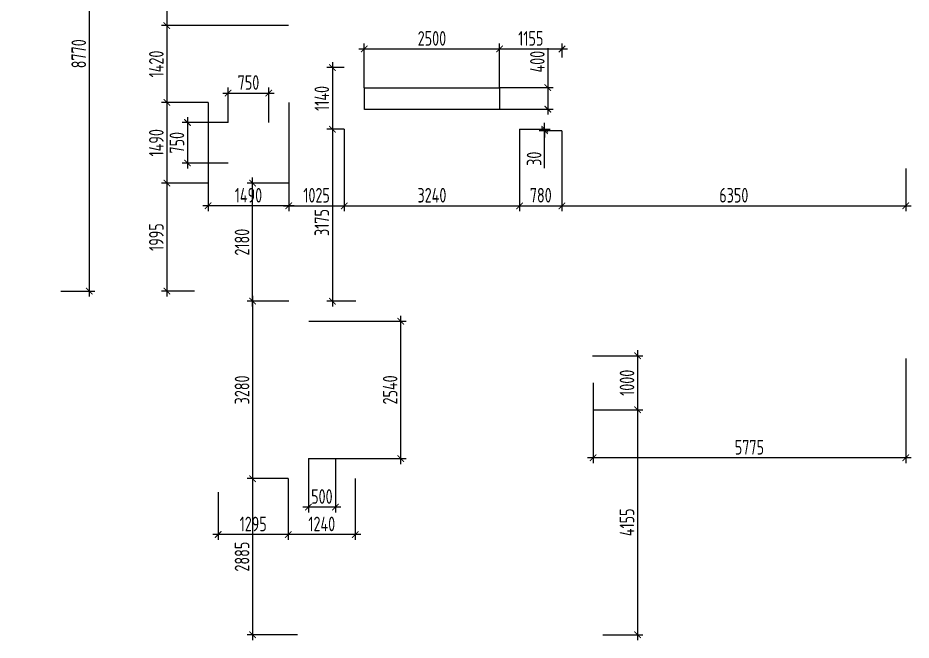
# Model space of a CAD drawing. Header units: millimetres. Extents: x -350007 to 535970, y -888 to 133718.
# Drawn here: x 519469 to 535970, y 55206 to 66704 of the extents above; entities that cross this region are included whole.
import ezdxf

# ---------------------------------------------------------------- set-up
doc = ezdxf.new("R2010")
doc.units = ezdxf.units.MM
doc.linetypes.add('HIDDEN', pattern=[9.525, 6.35, -3.175])
doc.layers.add('АР_Размеры нов.', color=15, linetype='Continuous', lineweight=0)
doc.layers.add('М_шахты ВЕ на покрытии', color=30, linetype='Continuous')
doc.styles.add('ISOCPEUR', font='isocpeur.ttf', dxfattribs={"width": 0.7})
doc.dimstyles.new('R_100', dxfattribs={"dimtxt": 270, "dimasz": 120, "dimexe": 100, "dimexo": 0, "dimgap": 60, "dimtad": 1, "dimdec": 0, "dimrnd": 5, "dimzin": 0, "dimdsep": 46, "dimtxsty": 'ISOCPEUR', "dimblk": 'ARCHTICK', "dimcen": 0, "dimdle": 100, "dimclrd": 256, "dimclre": 256, "dimclrt": 256, "dimadec": 0, "dimazin": 0, "dimtfac": 2, "dimtdec": 0, "dimtofl": 0, "dimtmove": 1, "dimatfit": 3, "dimfxl": 1, "dimtvp": 3, "dimtolj": 1, "dimtzin": 0, "dimarcsym": 0})

# ---------------------------------------------------------------- blocks, each defined once
blk = doc.blocks.new('_ArchTick')
at = {"color": 0, "linetype": 'ByBlock', "const_width": 0.15}
blk.add_lwpolyline([(-0.5, -0.5), (0.5, 0.5)], dxfattribs=at)
blk = doc.blocks.new('*D3592')
at = {"layer": 'АР_Размеры нов.', "lineweight": -2, "transparency": 16777216}
for p, q in [((520789, 70525), (520789, 61556)), ((519469, 70425), (520889, 70425)), ((520266, 61656), (520889, 61656))]:
    blk.add_line(p, q, dxfattribs=at)
at = {"layer": 'АР_Размеры нов.', "lineweight": -2, "transparency": 16777216, "xscale": 120, "yscale": 120, "zscale": 120}
for p, rotation in [((520789, 70425), 90), ((520789, 61656), 270)]:
    blk.add_blockref('_ArchTick', p, dxfattribs=dict(at, rotation=rotation))
at = {"layer": 'АР_Размеры нов.', "transparency": 16777216, "insert": (520594, 66040), "char_height": 270, "attachment_point": 5, "rotation": 90, "style": 'ISOCPEUR'}
blk.add_mtext('\\A1;8770', dxfattribs=at)
blk = doc.blocks.new('*D3595')
at = {"layer": 'АР_Размеры нов.', "lineweight": -2, "transparency": 16777216}
for p, q in [((524835, 58560), (524835, 57565)), ((525335, 58560), (525335, 57565)), ((525435, 57665), (524735, 57665))]:
    blk.add_line(p, q, dxfattribs=at)
at = {"layer": 'АР_Размеры нов.', "lineweight": -2, "transparency": 16777216, "xscale": 120, "yscale": 120, "zscale": 120, "rotation": 180}
blk.add_blockref('_ArchTick', (524835, 57665), dxfattribs=at)
at = {"layer": 'АР_Размеры нов.', "lineweight": -2, "transparency": 16777216, "xscale": 120, "yscale": 120, "zscale": 120}
blk.add_blockref('_ArchTick', (525335, 57665), dxfattribs=at)
at = {"layer": 'АР_Размеры нов.', "transparency": 16777216, "insert": (525085, 57860), "char_height": 270, "attachment_point": 5, "style": 'ISOCPEUR'}
blk.add_mtext('\\A1;500', dxfattribs=at)
blk = doc.blocks.new('*D3596')
at = {"layer": 'АР_Размеры нов.', "lineweight": -2, "transparency": 16777216}
for p, q in [((524463, 58190), (524463, 57057)), ((525703, 58190), (525703, 57057)), ((525803, 57157), (524363, 57157))]:
    blk.add_line(p, q, dxfattribs=at)
at = {"layer": 'АР_Размеры нов.', "lineweight": -2, "transparency": 16777216, "xscale": 120, "yscale": 120, "zscale": 120, "rotation": 180}
blk.add_blockref('_ArchTick', (524463, 57157), dxfattribs=at)
at = {"layer": 'АР_Размеры нов.', "lineweight": -2, "transparency": 16777216, "xscale": 120, "yscale": 120, "zscale": 120}
blk.add_blockref('_ArchTick', (525703, 57157), dxfattribs=at)
at = {"layer": 'АР_Размеры нов.', "transparency": 16777216, "insert": (525083, 57352), "char_height": 270, "attachment_point": 5, "style": 'ISOCPEUR'}
blk.add_mtext('\\A1;1240', dxfattribs=at)
blk = doc.blocks.new('*D3597')
at = {"layer": 'АР_Размеры нов.', "lineweight": -2, "transparency": 16777216}
for p, q in [((524463, 58190), (524463, 57057)), ((523169, 57938), (523169, 57057)), ((524563, 57157), (523069, 57157))]:
    blk.add_line(p, q, dxfattribs=at)
at = {"layer": 'АР_Размеры нов.', "lineweight": -2, "transparency": 16777216, "xscale": 120, "yscale": 120, "zscale": 120, "rotation": 180}
blk.add_blockref('_ArchTick', (523169, 57157), dxfattribs=at)
at = {"layer": 'АР_Размеры нов.', "lineweight": -2, "transparency": 16777216, "xscale": 120, "yscale": 120, "zscale": 120}
blk.add_blockref('_ArchTick', (524463, 57157), dxfattribs=at)
at = {"layer": 'АР_Размеры нов.', "transparency": 16777216, "insert": (523816, 57352), "char_height": 270, "attachment_point": 5, "style": 'ISOCPEUR'}
blk.add_mtext('\\A1;1295', dxfattribs=at)
blk = doc.blocks.new('*D3598')
at = {"layer": 'АР_Размеры нов.', "lineweight": -2, "transparency": 16777216}
for p, q in [((524843, 61098), (526641, 61098)), ((526541, 58460), (526541, 61198)), ((524835, 58560), (526641, 58560))]:
    blk.add_line(p, q, dxfattribs=at)
at = {"layer": 'АР_Размеры нов.', "lineweight": -2, "transparency": 16777216, "xscale": 120, "yscale": 120, "zscale": 120}
for p, rotation in [((526541, 61098), 90), ((526541, 58560), 270)]:
    blk.add_blockref('_ArchTick', p, dxfattribs=dict(at, rotation=rotation))
at = {"layer": 'АР_Размеры нов.', "transparency": 16777216, "insert": (526346, 59829), "char_height": 270, "attachment_point": 5, "rotation": 90, "style": 'ISOCPEUR'}
blk.add_mtext('\\A1;2540', dxfattribs=at)
blk = doc.blocks.new('*D3599')
at = {"layer": 'АР_Размеры нов.', "lineweight": -2, "transparency": 16777216}
for p, q in [((523805, 61568), (523805, 58090)), ((524474, 61468), (523705, 61468)), ((524463, 58190), (523705, 58190))]:
    blk.add_line(p, q, dxfattribs=at)
at = {"layer": 'АР_Размеры нов.', "lineweight": -2, "transparency": 16777216, "xscale": 120, "yscale": 120, "zscale": 120}
for p, rotation in [((523805, 61468), 90), ((523805, 58190), 270)]:
    blk.add_blockref('_ArchTick', p, dxfattribs=dict(at, rotation=rotation))
at = {"layer": 'АР_Размеры нов.', "transparency": 16777216, "insert": (523610, 59829), "char_height": 270, "attachment_point": 5, "rotation": 90, "style": 'ISOCPEUR'}
blk.add_mtext('\\A1;3280', dxfattribs=at)
blk = doc.blocks.new('*D3600')
at = {"layer": 'АР_Размеры нов.', "lineweight": -2, "transparency": 16777216}
for p, q in [((523805, 58290), (523805, 55206)), ((524463, 58190), (523705, 58190)), ((524635, 55306), (523705, 55306))]:
    blk.add_line(p, q, dxfattribs=at)
at = {"layer": 'АР_Размеры нов.', "lineweight": -2, "transparency": 16777216, "xscale": 120, "yscale": 120, "zscale": 120}
for p, rotation in [((523805, 58190), 90), ((523805, 55306), 270)]:
    blk.add_blockref('_ArchTick', p, dxfattribs=dict(at, rotation=rotation))
at = {"layer": 'АР_Размеры нов.', "transparency": 16777216, "insert": (523610, 56748), "char_height": 270, "attachment_point": 5, "rotation": 90, "style": 'ISOCPEUR'}
blk.add_mtext('\\A1;2885', dxfattribs=at)
blk = doc.blocks.new('*D3601')
at = {"layer": 'АР_Размеры нов.', "lineweight": -2, "transparency": 16777216}
for p, q in [((523805, 61368), (523805, 63751)), ((524474, 63651), (523705, 63651)), ((524474, 61468), (523705, 61468))]:
    blk.add_line(p, q, dxfattribs=at)
at = {"layer": 'АР_Размеры нов.', "lineweight": -2, "transparency": 16777216, "xscale": 120, "yscale": 120, "zscale": 120}
for p, rotation in [((523805, 63651), 90), ((523805, 61468), 270)]:
    blk.add_blockref('_ArchTick', p, dxfattribs=dict(at, rotation=rotation))
at = {"layer": 'АР_Размеры нов.', "transparency": 16777216, "insert": (523610, 62559), "char_height": 270, "attachment_point": 5, "rotation": 90, "style": 'ISOCPEUR'}
blk.add_mtext('\\A1;2180', dxfattribs=at)
blk = doc.blocks.new('*D3602')
at = {"layer": 'АР_Размеры нов.', "lineweight": -2, "transparency": 16777216}
for p, q in [((522602, 64871), (522602, 63921)), ((523354, 64771), (522502, 64771)), ((523354, 64021), (522502, 64021))]:
    blk.add_line(p, q, dxfattribs=at)
at = {"layer": 'АР_Размеры нов.', "lineweight": -2, "transparency": 16777216, "xscale": 120, "yscale": 120, "zscale": 120}
for p, rotation in [((522602, 64771), 90), ((522602, 64021), 270)]:
    blk.add_blockref('_ArchTick', p, dxfattribs=dict(at, rotation=rotation))
at = {"layer": 'АР_Размеры нов.', "transparency": 16777216, "insert": (522407, 64396), "char_height": 270, "attachment_point": 5, "rotation": 90, "style": 'ISOCPEUR'}
blk.add_mtext('\\A1;750', dxfattribs=at)
blk = doc.blocks.new('*D3603')
at = {"layer": 'АР_Размеры нов.', "lineweight": -2, "transparency": 16777216}
for p, q in [((522984, 65141), (522984, 63131)), ((524474, 65141), (524474, 63131)), ((524574, 63231), (522884, 63231))]:
    blk.add_line(p, q, dxfattribs=at)
at = {"layer": 'АР_Размеры нов.', "lineweight": -2, "transparency": 16777216, "xscale": 120, "yscale": 120, "zscale": 120, "rotation": 180}
blk.add_blockref('_ArchTick', (522984, 63231), dxfattribs=at)
at = {"layer": 'АР_Размеры нов.', "lineweight": -2, "transparency": 16777216, "xscale": 120, "yscale": 120, "zscale": 120}
blk.add_blockref('_ArchTick', (524474, 63231), dxfattribs=at)
at = {"layer": 'АР_Размеры нов.', "transparency": 16777216, "insert": (523729, 63426), "char_height": 270, "attachment_point": 5, "style": 'ISOCPEUR'}
blk.add_mtext('\\A1;1490', dxfattribs=at)
blk = doc.blocks.new('*D3604')
at = {"layer": 'АР_Размеры нов.', "lineweight": -2, "transparency": 16777216}
for p, q in [((523354, 64771), (523354, 65414)), ((524104, 64771), (524104, 65414)), ((523254, 65314), (524204, 65314))]:
    blk.add_line(p, q, dxfattribs=at)
at = {"layer": 'АР_Размеры нов.', "lineweight": -2, "transparency": 16777216, "xscale": 120, "yscale": 120, "zscale": 120, "rotation": 180}
blk.add_blockref('_ArchTick', (523354, 65314), dxfattribs=at)
at = {"layer": 'АР_Размеры нов.', "lineweight": -2, "transparency": 16777216, "xscale": 120, "yscale": 120, "zscale": 120}
blk.add_blockref('_ArchTick', (524104, 65314), dxfattribs=at)
at = {"layer": 'АР_Размеры нов.', "transparency": 16777216, "insert": (523729, 65509), "char_height": 270, "attachment_point": 5, "style": 'ISOCPEUR'}
blk.add_mtext('\\A1;750', dxfattribs=at)
blk = doc.blocks.new('*D3605')
at = {"layer": 'АР_Размеры нов.', "lineweight": -2, "transparency": 16777216}
for p, q in [((524474, 65141), (524474, 63131)), ((525499, 64645), (525499, 63131)), ((524374, 63231), (525599, 63231))]:
    blk.add_line(p, q, dxfattribs=at)
at = {"layer": 'АР_Размеры нов.', "lineweight": -2, "transparency": 16777216, "xscale": 120, "yscale": 120, "zscale": 120, "rotation": 180}
blk.add_blockref('_ArchTick', (524474, 63231), dxfattribs=at)
at = {"layer": 'АР_Размеры нов.', "lineweight": -2, "transparency": 16777216, "xscale": 120, "yscale": 120, "zscale": 120}
blk.add_blockref('_ArchTick', (525499, 63231), dxfattribs=at)
at = {"layer": 'АР_Размеры нов.', "transparency": 16777216, "insert": (524987, 63426), "char_height": 270, "attachment_point": 5, "style": 'ISOCPEUR'}
blk.add_mtext('\\A1;1025', dxfattribs=at)
blk = doc.blocks.new('*D3606')
at = {"layer": 'АР_Размеры нов.', "lineweight": -2, "transparency": 16777216}
for p, q in [((525499, 64645), (525499, 63131)), ((528737, 64645), (528737, 63131)), ((525399, 63231), (528837, 63231))]:
    blk.add_line(p, q, dxfattribs=at)
at = {"layer": 'АР_Размеры нов.', "lineweight": -2, "transparency": 16777216, "xscale": 120, "yscale": 120, "zscale": 120, "rotation": 180}
blk.add_blockref('_ArchTick', (525499, 63231), dxfattribs=at)
at = {"layer": 'АР_Размеры нов.', "lineweight": -2, "transparency": 16777216, "xscale": 120, "yscale": 120, "zscale": 120}
blk.add_blockref('_ArchTick', (528737, 63231), dxfattribs=at)
at = {"layer": 'АР_Размеры нов.', "transparency": 16777216, "insert": (527118, 63426), "char_height": 270, "attachment_point": 5, "style": 'ISOCPEUR'}
blk.add_mtext('\\A1;3240', dxfattribs=at)
blk = doc.blocks.new('*D3607')
at = {"layer": 'АР_Размеры нов.', "lineweight": -2, "transparency": 16777216}
for p, q in [((528737, 64645), (528737, 63131)), ((529519, 64616), (529519, 63131)), ((528637, 63231), (529619, 63231))]:
    blk.add_line(p, q, dxfattribs=at)
at = {"layer": 'АР_Размеры нов.', "lineweight": -2, "transparency": 16777216, "xscale": 120, "yscale": 120, "zscale": 120, "rotation": 180}
blk.add_blockref('_ArchTick', (528737, 63231), dxfattribs=at)
at = {"layer": 'АР_Размеры нов.', "lineweight": -2, "transparency": 16777216, "xscale": 120, "yscale": 120, "zscale": 120}
blk.add_blockref('_ArchTick', (529519, 63231), dxfattribs=at)
at = {"layer": 'АР_Размеры нов.', "transparency": 16777216, "insert": (529128, 63426), "char_height": 270, "attachment_point": 5, "style": 'ISOCPEUR'}
blk.add_mtext('\\A1;780', dxfattribs=at)
blk = doc.blocks.new('*D3608')
at = {"layer": 'АР_Размеры нов.', "lineweight": -2, "transparency": 16777216}
for p, q in [((529519, 64616), (529519, 63131)), ((535870, 63919), (535870, 63131)), ((529419, 63231), (535970, 63231))]:
    blk.add_line(p, q, dxfattribs=at)
at = {"layer": 'АР_Размеры нов.', "lineweight": -2, "transparency": 16777216, "xscale": 120, "yscale": 120, "zscale": 120, "rotation": 180}
blk.add_blockref('_ArchTick', (529519, 63231), dxfattribs=at)
at = {"layer": 'АР_Размеры нов.', "lineweight": -2, "transparency": 16777216, "xscale": 120, "yscale": 120, "zscale": 120}
blk.add_blockref('_ArchTick', (535870, 63231), dxfattribs=at)
at = {"layer": 'АР_Размеры нов.', "transparency": 16777216, "insert": (532694, 63426), "char_height": 270, "attachment_point": 5, "style": 'ISOCPEUR'}
blk.add_mtext('\\A1;6350', dxfattribs=at)
blk = doc.blocks.new('*D3609')
at = {"layer": 'АР_Размеры нов.', "lineweight": -2, "transparency": 16777216}
for p, q in [((529260, 66143), (529260, 65415)), ((529260, 65515), (529260, 64915)), ((528367, 65415), (529360, 65415)), ((528367, 65015), (529360, 65015))]:
    blk.add_line(p, q, dxfattribs=at)
at = {"layer": 'АР_Размеры нов.', "lineweight": -2, "transparency": 16777216, "xscale": 120, "yscale": 120, "zscale": 120}
for p, rotation in [((529260, 65415), 90), ((529260, 65015), 270)]:
    blk.add_blockref('_ArchTick', p, dxfattribs=dict(at, rotation=rotation))
at = {"layer": 'АР_Размеры нов.', "transparency": 16777216, "insert": (529065, 65894), "char_height": 270, "attachment_point": 5, "rotation": 90, "style": 'ISOCPEUR'}
blk.add_mtext('\\A1;400', dxfattribs=at)
blk = doc.blocks.new('*D3610')
at = {"layer": 'АР_Размеры нов.', "lineweight": -2, "transparency": 16777216}
for p, q in [((522222, 65241), (522222, 63551)), ((522984, 65141), (522122, 65141)), ((522984, 63651), (522122, 63651))]:
    blk.add_line(p, q, dxfattribs=at)
at = {"layer": 'АР_Размеры нов.', "lineweight": -2, "transparency": 16777216, "xscale": 120, "yscale": 120, "zscale": 120}
for p, rotation in [((522222, 65141), 90), ((522222, 63651), 270)]:
    blk.add_blockref('_ArchTick', p, dxfattribs=dict(at, rotation=rotation))
at = {"layer": 'АР_Размеры нов.', "transparency": 16777216, "insert": (522027, 64396), "char_height": 270, "attachment_point": 5, "rotation": 90, "style": 'ISOCPEUR'}
blk.add_mtext('\\A1;1490', dxfattribs=at)
blk = doc.blocks.new('*D3611')
at = {"layer": 'АР_Размеры нов.', "lineweight": -2, "transparency": 16777216}
for p, q in [((522222, 63751), (522222, 61556)), ((522984, 63651), (522122, 63651)), ((522733, 61656), (522122, 61656))]:
    blk.add_line(p, q, dxfattribs=at)
at = {"layer": 'АР_Размеры нов.', "lineweight": -2, "transparency": 16777216, "xscale": 120, "yscale": 120, "zscale": 120}
for p, rotation in [((522222, 63651), 90), ((522222, 61656), 270)]:
    blk.add_blockref('_ArchTick', p, dxfattribs=dict(at, rotation=rotation))
at = {"layer": 'АР_Размеры нов.', "transparency": 16777216, "insert": (522027, 62653), "char_height": 270, "attachment_point": 5, "rotation": 90, "style": 'ISOCPEUR'}
blk.add_mtext('\\A1;1995', dxfattribs=at)
blk = doc.blocks.new('*D3612')
at = {"layer": 'АР_Размеры нов.', "lineweight": -2, "transparency": 16777216}
for p, q in [((525279, 65885), (525279, 64545)), ((525499, 65785), (525179, 65785)), ((525499, 64645), (525179, 64645))]:
    blk.add_line(p, q, dxfattribs=at)
at = {"layer": 'АР_Размеры нов.', "lineweight": -2, "transparency": 16777216, "xscale": 120, "yscale": 120, "zscale": 120}
for p, rotation in [((525279, 65785), 90), ((525279, 64645), 270)]:
    blk.add_blockref('_ArchTick', p, dxfattribs=dict(at, rotation=rotation))
at = {"layer": 'АР_Размеры нов.', "transparency": 16777216, "insert": (525084, 65215), "char_height": 270, "attachment_point": 5, "rotation": 90, "style": 'ISOCPEUR'}
blk.add_mtext('\\A1;1140', dxfattribs=at)
blk = doc.blocks.new('*D3613')
at = {"layer": 'АР_Размеры нов.', "lineweight": -2, "transparency": 16777216}
for p, q in [((525279, 64745), (525279, 61368)), ((525499, 64645), (525179, 64645)), ((525714, 61468), (525179, 61468))]:
    blk.add_line(p, q, dxfattribs=at)
at = {"layer": 'АР_Размеры нов.', "lineweight": -2, "transparency": 16777216, "xscale": 120, "yscale": 120, "zscale": 120}
for p, rotation in [((525279, 64645), 90), ((525279, 61468), 270)]:
    blk.add_blockref('_ArchTick', p, dxfattribs=dict(at, rotation=rotation))
at = {"layer": 'АР_Размеры нов.', "transparency": 16777216, "insert": (525084, 62922), "char_height": 270, "attachment_point": 5, "rotation": 90, "style": 'ISOCPEUR'}
blk.add_mtext('\\A1;3175', dxfattribs=at)
blk = doc.blocks.new('*D3614')
at = {"layer": 'АР_Размеры нов.', "lineweight": -2, "transparency": 16777216}
for p, q in [((529200, 64645), (529200, 64765)), ((528737, 64645), (529300, 64645)), ((529519, 64616), (529100, 64616)), ((529200, 64645), (529200, 64616)), ((529200, 64616), (529200, 64496)), ((529200, 63926), (529200, 64616))]:
    blk.add_line(p, q, dxfattribs=at)
at = {"layer": 'АР_Размеры нов.', "lineweight": -2, "transparency": 16777216, "xscale": 120, "yscale": 120, "zscale": 120}
for p, rotation in [((529200, 64645), 270), ((529200, 64616), 90)]:
    blk.add_blockref('_ArchTick', p, dxfattribs=dict(at, rotation=rotation))
at = {"layer": 'АР_Размеры нов.', "transparency": 16777216, "insert": (529005, 64100), "char_height": 270, "attachment_point": 5, "rotation": 90, "style": 'ISOCPEUR'}
blk.add_mtext('\\A1;30', dxfattribs=at)
blk = doc.blocks.new('*D3615')
at = {"layer": 'АР_Размеры нов.', "lineweight": -2, "transparency": 16777216}
for p, q in [((525869, 65408), (525869, 66229)), ((528367, 65415), (528367, 66229)), ((525769, 66129), (528467, 66129))]:
    blk.add_line(p, q, dxfattribs=at)
at = {"layer": 'АР_Размеры нов.', "lineweight": -2, "transparency": 16777216, "xscale": 120, "yscale": 120, "zscale": 120, "rotation": 180}
blk.add_blockref('_ArchTick', (525869, 66129), dxfattribs=at)
at = {"layer": 'АР_Размеры нов.', "lineweight": -2, "transparency": 16777216, "xscale": 120, "yscale": 120, "zscale": 120}
blk.add_blockref('_ArchTick', (528367, 66129), dxfattribs=at)
at = {"layer": 'АР_Размеры нов.', "transparency": 16777216, "insert": (527118, 66324), "char_height": 270, "attachment_point": 5, "style": 'ISOCPEUR'}
blk.add_mtext('\\A1;2500', dxfattribs=at)
blk = doc.blocks.new('*D3617')
at = {"layer": 'АР_Размеры нов.', "lineweight": -2, "transparency": 16777216}
for p, q in [((522222, 70672), (522222, 66461)), ((524480, 70572), (522122, 70572)), ((524470, 66561), (522122, 66561))]:
    blk.add_line(p, q, dxfattribs=at)
at = {"layer": 'АР_Размеры нов.', "lineweight": -2, "transparency": 16777216, "xscale": 120, "yscale": 120, "zscale": 120}
for p, rotation in [((522222, 70572), 90), ((522222, 66561), 270)]:
    blk.add_blockref('_ArchTick', p, dxfattribs=dict(at, rotation=rotation))
at = {"layer": 'АР_Размеры нов.', "transparency": 16777216, "insert": (522027, 68567), "char_height": 270, "attachment_point": 5, "rotation": 90, "style": 'ISOCPEUR'}
blk.add_mtext('\\A1;4010', dxfattribs=at)
blk = doc.blocks.new('*D3618')
at = {"layer": 'АР_Размеры нов.', "lineweight": -2, "transparency": 16777216}
for p, q in [((522222, 66661), (522222, 65041)), ((524470, 66561), (522122, 66561)), ((522984, 65141), (522122, 65141))]:
    blk.add_line(p, q, dxfattribs=at)
at = {"layer": 'АР_Размеры нов.', "lineweight": -2, "transparency": 16777216, "xscale": 120, "yscale": 120, "zscale": 120}
for p, rotation in [((522222, 66561), 90), ((522222, 65141), 270)]:
    blk.add_blockref('_ArchTick', p, dxfattribs=dict(at, rotation=rotation))
at = {"layer": 'АР_Размеры нов.', "transparency": 16777216, "insert": (522027, 65851), "char_height": 270, "attachment_point": 5, "rotation": 90, "style": 'ISOCPEUR'}
blk.add_mtext('\\A1;1420', dxfattribs=at)
blk = doc.blocks.new('*D3622')
at = {"layer": 'АР_Размеры нов.', "lineweight": -2, "transparency": 16777216}
for p, q in [((528367, 65415), (528367, 66229)), ((529521, 65970), (529521, 66229)), ((528267, 66129), (529621, 66129))]:
    blk.add_line(p, q, dxfattribs=at)
at = {"layer": 'АР_Размеры нов.', "lineweight": -2, "transparency": 16777216, "xscale": 120, "yscale": 120, "zscale": 120, "rotation": 180}
blk.add_blockref('_ArchTick', (528367, 66129), dxfattribs=at)
at = {"layer": 'АР_Размеры нов.', "lineweight": -2, "transparency": 16777216, "xscale": 120, "yscale": 120, "zscale": 120}
blk.add_blockref('_ArchTick', (529521, 66129), dxfattribs=at)
at = {"layer": 'АР_Размеры нов.', "transparency": 16777216, "insert": (528944, 66324), "char_height": 270, "attachment_point": 5, "style": 'ISOCPEUR'}
blk.add_mtext('\\A1;1155', dxfattribs=at)
blk = doc.blocks.new('*D3715')
at = {"layer": 'АР_Размеры нов.', "lineweight": -2, "transparency": 16777216}
for p, q in [((535870, 60412), (535870, 58474)), ((530094, 59961), (530094, 58474)), ((535970, 58574), (529994, 58574))]:
    blk.add_line(p, q, dxfattribs=at)
at = {"layer": 'АР_Размеры нов.', "lineweight": -2, "transparency": 16777216, "xscale": 120, "yscale": 120, "zscale": 120, "rotation": 180}
blk.add_blockref('_ArchTick', (530094, 58574), dxfattribs=at)
at = {"layer": 'АР_Размеры нов.', "lineweight": -2, "transparency": 16777216, "xscale": 120, "yscale": 120, "zscale": 120}
blk.add_blockref('_ArchTick', (535870, 58574), dxfattribs=at)
at = {"layer": 'АР_Размеры нов.', "transparency": 16777216, "insert": (532982, 58769), "char_height": 270, "attachment_point": 5, "style": 'ISOCPEUR'}
blk.add_mtext('\\A1;5775', dxfattribs=at)
blk = doc.blocks.new('*D3716')
at = {"layer": 'АР_Размеры нов.', "lineweight": -2, "transparency": 16777216}
for p, q in [((530916, 60561), (530916, 59361)), ((530084, 60461), (531016, 60461)), ((530094, 59461), (531016, 59461))]:
    blk.add_line(p, q, dxfattribs=at)
at = {"layer": 'АР_Размеры нов.', "lineweight": -2, "transparency": 16777216, "xscale": 120, "yscale": 120, "zscale": 120}
for p, rotation in [((530916, 60461), 90), ((530916, 59461), 270)]:
    blk.add_blockref('_ArchTick', p, dxfattribs=dict(at, rotation=rotation))
at = {"layer": 'АР_Размеры нов.', "transparency": 16777216, "insert": (530721, 59961), "char_height": 270, "attachment_point": 5, "rotation": 90, "style": 'ISOCPEUR'}
blk.add_mtext('\\A1;1000', dxfattribs=at)
blk = doc.blocks.new('*D3717')
at = {"layer": 'АР_Размеры нов.', "lineweight": -2, "transparency": 16777216}
for p, q in [((530094, 59461), (531016, 59461)), ((530916, 59561), (530916, 55206)), ((530274, 55306), (531016, 55306))]:
    blk.add_line(p, q, dxfattribs=at)
at = {"layer": 'АР_Размеры нов.', "lineweight": -2, "transparency": 16777216, "xscale": 120, "yscale": 120, "zscale": 120}
for p, rotation in [((530916, 59461), 90), ((530916, 55306), 270)]:
    blk.add_blockref('_ArchTick', p, dxfattribs=dict(at, rotation=rotation))
at = {"layer": 'АР_Размеры нов.', "transparency": 16777216, "insert": (530721, 57383), "char_height": 270, "attachment_point": 5, "rotation": 90, "style": 'ISOCPEUR'}
blk.add_mtext('\\A1;4155', dxfattribs=at)

msp = doc.modelspace()

# ---------------------------------------------------------------- linework, layer by layer
at = {"layer": 'М_шахты ВЕ на покрытии', "linetype": 'HIDDEN'}
msp.add_lwpolyline([(528367.4, 65008.2), (525869.3, 65008.1), (525869.3, 65408.1), (528367.4, 65408.2)], close=True, dxfattribs=at)

# ---------------------------------------------------------------- dimensions: what is measured, and where the dimension line sits
at = {"layer": 'АР_Размеры нов.'}
for base, p1, p2, picture, middle in [((522222.1, 66561.4), (524480.3, 70572.3), (524470.2, 66561.4), '*D3617', (522027.1, 68566.8)), ((520788.5, 61655.7), (519469.4, 70424.8), (520265.9, 61655.7), '*D3592', (520593.5, 66040.2)), ((522222.1, 65140.7), (524470.2, 66561.4), (522984.3, 65140.7), '*D3618', (522027.1, 65851)), ((525279, 64644.6), (525499.3, 65784.6), (525499.3, 64644.6), '*D3612', (525084, 65214.6)), ((522222.1, 63650.7), (522984.3, 65140.7), (522984.3, 63650.7), '*D3610', (522027.1, 64395.7)), ((522602.2, 64020.7), (523354.3, 64770.7), (523354.3, 64020.7, 0), '*D3602', (522407.2, 64395.7)), ((522222.1, 61655.7), (522984.3, 63650.7), (522732.7, 61655.7), '*D3611', (522027.1, 62653.2)), ((523804.8, 63650.7), (524474, 61468.3), (524474.3, 63650.7, 0), '*D3601', (523609.8, 62559.5)), ((523804.8, 58190.1), (524474, 61468.3), (524463.4, 58190.1), '*D3599', (523609.8, 59829.2)), ((526541.4, 61098.3), (524834.6, 58560.1), (524842.8, 61098.3), '*D3598', (526346.4, 59829.2)), ((530916, 59460.7), (530083.9, 60460.7), (530093.8, 59460.7), '*D3716', (530721, 59960.7)), ((530916, 55305.7), (530093.8, 59460.7), (530274.1, 55305.7), '*D3717', (530721, 57383.2)), ((523804.8, 55305.7), (524463.4, 58190.1), (524635.4, 55305.7), '*D3600', (523609.8, 56747.9))]:
    dim = msp.add_linear_dim(base=base, p1=p1, p2=p2, angle=90, dimstyle='R_100', override={"dimpost": '\\X'}, dxfattribs=at)
    dim.commit()
    dim.dimension.update_dxf_attribs({"geometry": picture, "text_midpoint": middle})
for base, p1, p2, picture, middle in [((528367.4, 66129.5), (525869.3, 65408.1), (528367.4, 65414.6), '*D3615', (527118.3, 66324.5)), ((529520.5, 66129.5), (528367.4, 65414.6), (529520.5, 65969.9), '*D3622', (528944, 66324.5)), ((524104.3, 65313.6), (523354.3, 64770.7, 0), (524104.3, 64770.7), '*D3604', (523729.3, 65508.6)), ((522984.3, 63230.6), (524474.3, 65140.7), (522984.3, 65140.7, 0), '*D3603', (523729.3, 63425.6)), ((525499.3, 63230.6), (524474.3, 65140.7), (525499.3, 64644.6), '*D3605', (524986.8, 63425.6)), ((528737.4, 63230.6), (525499.3, 64644.6), (528737.4, 64644.6), '*D3606', (527118.3, 63425.6)), ((529519.3, 63230.6), (528737.4, 64644.6), (529519.3, 64615.7), '*D3607', (529128.4, 63425.6)), ((535869.6, 63230.6), (529519.3, 64615.7), (535869.6, 63918.7), '*D3608', (532694.4, 63425.6)), ((530093.8, 58573.8), (535869.6, 60412.4), (530093.8, 59960.7), '*D3715', (532981.7, 58768.8)), ((524834.6, 57664.7), (525334.6, 58560.1), (524834.6, 58560.1), '*D3595', (525084.6, 57859.7)), ((523169.3, 57156.5), (524463.4, 58190.1), (523169.3, 57937.5), '*D3597', (523816.3, 57351.5)), ((524463.4, 57156.5), (525703.4, 58190.1), (524463.4, 58190.1), '*D3596', (525083.4, 57351.5))]:
    dim = msp.add_linear_dim(base=base, p1=p1, p2=p2, dimstyle='R_100', override={"dimpost": '\\X'}, dxfattribs=at)
    dim.commit()
    dim.dimension.update_dxf_attribs({"geometry": picture, "text_midpoint": middle})
for base, p1, p2, picture, middle in [((529259.9, 65014.6), (528367.4, 65414.6), (528367.4, 65014.6), '*D3609', (529186.3, 65893.8)), ((525279, 61468.3), (525499.3, 64644.6), (525714, 61468.3), '*D3613', (525279, 62922)), ((529200.4, 64615.7), (528737.4, 64644.6), (529519.3, 64615.7), '*D3614', (529390.9, 64099.9))]:
    dim = msp.add_linear_dim(base=base, p1=p1, p2=p2, angle=90, dimstyle='R_100', override={"dimpost": '\\X'}, dxfattribs=at)
    dim.commit()
    dim.dimension.update_dxf_attribs({"geometry": picture, "text_midpoint": middle, "dimtype": 160})

doc.saveas('drawing.dxf')
